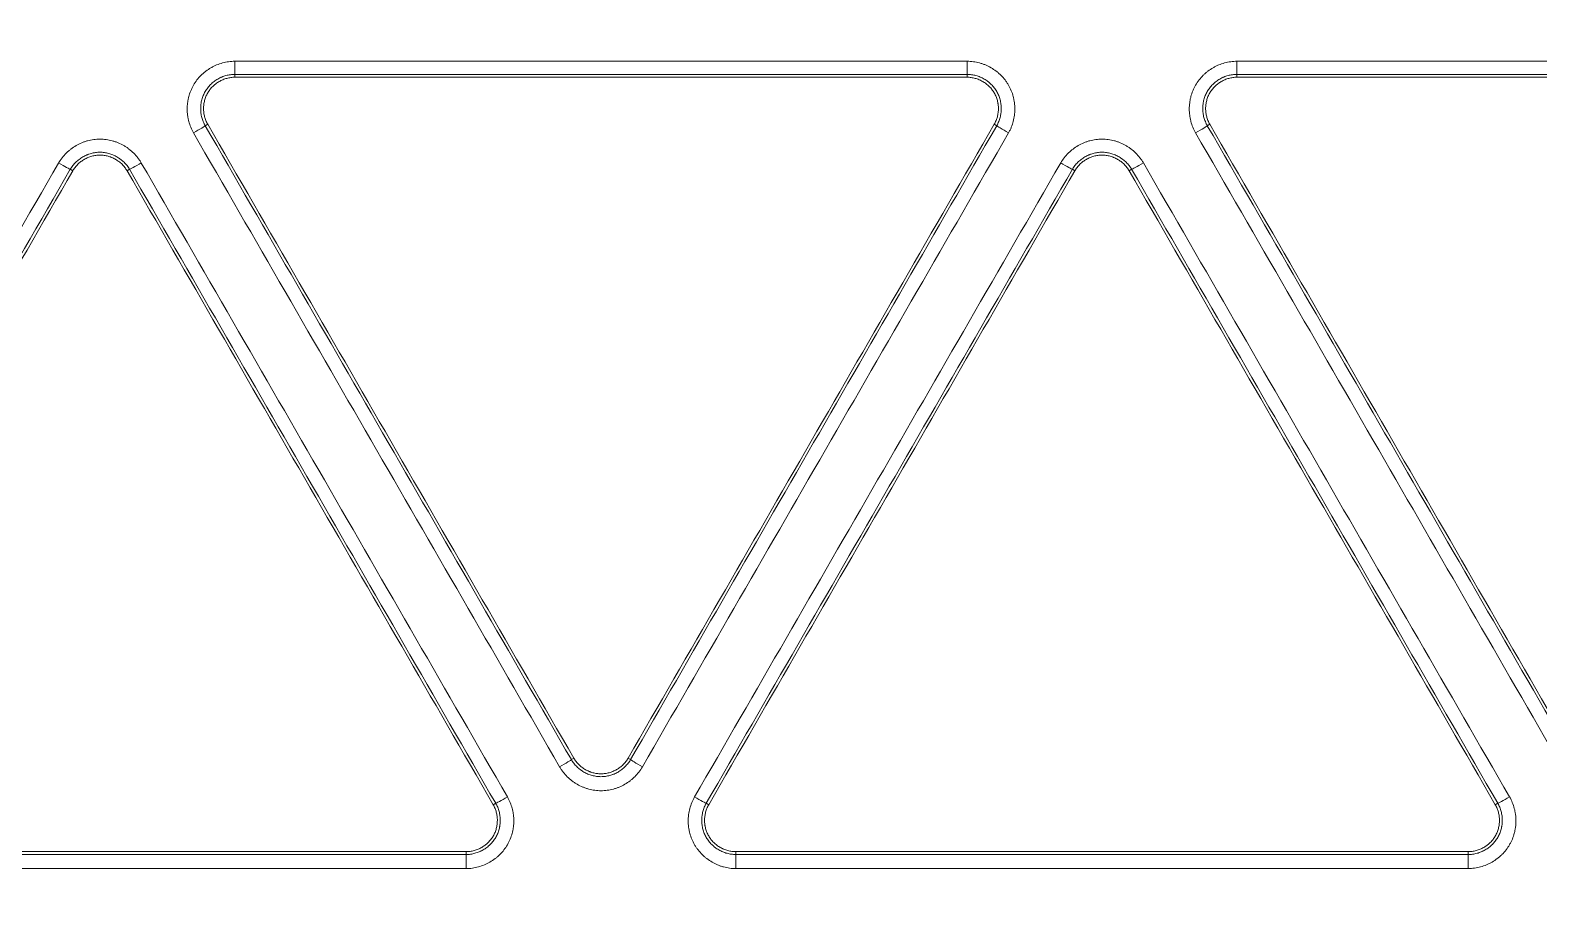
# Model space of a CAD drawing. Header units: inches. Extents: x 405346 to 489838, y -25612 to 14934.
# Drawn here: x 462827.3 to 462880, y 4109.3 to 4139.6 of the extents above; entities that cross this region are included whole.
import ezdxf

# ---------------------------------------------------------------- set-up
doc = ezdxf.new("R2010")
doc.units = ezdxf.units.IN
doc.header["$LTSCALE"] = 200
doc.header["$MEASUREMENT"] = 0
doc.layers.add('SS-EQ', color=2, linetype='Continuous', lineweight=20)

# ---------------------------------------------------------------- blocks, each defined once
blk = doc.blocks.new('4way무풍')
at = {"layer": 'SS-EQ'}
for p, q in [((39.708, -183.374), (39.708, -183.474)), ((65.283, -183.474), (65.283, -183.374)), ((74.705, -183.374), (74.705, -183.474)), ((38.76, -185.116), (38.674, -185.166)), ((66.317, -185.166), (66.23, -185.116)), ((73.757, -185.116), (73.671, -185.166)), ((34.049, -186.741), (33.962, -186.691)), ((36.031, -186.691), (35.945, -186.741)), ((69.046, -186.741), (68.959, -186.691)), ((71.028, -186.691), (70.941, -186.741)), ((51.461, -207.314), (51.547, -207.264)), ((53.443, -207.264), (53.529, -207.314)), ((48.732, -208.89), (48.819, -208.84)), ((56.172, -208.84), (56.258, -208.89)), ((83.729, -208.89), (83.815, -208.84)), ((47.784, -210.63), (47.784, -210.531)), ((57.206, -210.531), (57.206, -210.63)), ((82.781, -210.63), (82.781, -210.531))]:
    blk.add_line(p, q, dxfattribs=at)
for centre, major_axis, ratio, start_param, end_param in [((39.708, -182.9), (0, 0.474), 0.002242, 3.176499, 4.679732), ((65.283, -182.9), (0, 0.474), 0.003869, 3.176499, 4.680621), ((74.705, -182.9), (0, 0.474), 0.004459, 3.1765, 4.681047), ((38.263, -185.402), (-0.41, -0.237), 0.029741, 1.55604, 3.106671), ((66.727, -185.402), (-0.41, 0.237), 0.025934, 0.034918, 1.590215), ((73.26, -185.402), (-0.41, -0.237), 0.029734, 1.55856, 3.106671), ((33.552, -186.454), (-0.41, 0.237), 0.028055, 1.589065, 3.106672), ((36.441, -186.454), (-0.41, -0.237), 0.029876, 0.034922, 1.55581), ((68.549, -186.454), (0.41, -0.237), 0.026, 4.731928, 6.248267), ((71.438, -186.454), (-0.41, -0.237), 0.029899, 0.034922, 1.558279), ((51.051, -207.55), (0.41, 0.237), 0.033304, 4.695714, 6.248259), ((53.94, -207.55), (-0.41, 0.237), 0.030955, 0.034923, 1.591382), ((49.229, -208.602), (-0.41, -0.237), 0.033487, 0.034926, 1.55388), ((55.762, -208.602), (0.41, -0.237), 0.031081, 4.733114, 6.248262), ((84.225, -208.602), (0.41, 0.237), 0.033272, 3.176519, 4.697579), ((47.784, -211.104), (0, 0.474), 0.001961, 4.674334, 6.248279), ((57.206, -211.104), (0, -0.474), 0.002407, 1.532997, 3.106686), ((82.781, -211.104), (0, -0.474), 0.003636, 1.53393, 3.106727)]:
    blk.add_ellipse(centre, major_axis=major_axis, ratio=ratio, start_param=start_param, end_param=end_param, dxfattribs=at)
for points, knots in [([(346.359, 0), (346.359, -27.812), (346.359, -55.624), (346.359, -97.341), (346.359, -111.247), (346.359, -139.059), (346.359, -152.965), (346.359, -180.777), (346.359, -194.683), (346.359, -222.494), (346.359, -236.4), (346.359, -257.259), (346.358, -264.212), (346.359, -272.903), (346.359, -274.641), (346.359, -277.249), (346.359, -278.118), (346.358, -279.856), (346.358, -280.725), (346.358, -282.029), (346.358, -282.463), (346.358, -283.333), (346.359, -283.767), (346.359, -284.419), (346.359, -284.636), (346.359, -285.071), (346.358, -285.288), (346.355, -285.723), (346.353, -285.94), (346.346, -286.374), (346.341, -286.592), (346.322, -287.243), (346.305, -287.678), (346.262, -288.546), (346.236, -288.98), (346.174, -289.849), (346.138, -290.283), (346.078, -290.934), (346.057, -291.151), (346.012, -291.585), (345.894, -292.666), (345.748, -293.741), (345.479, -295.45), (345.327, -296.299), (344.817, -298.834), (344.407, -300.505), (343.687, -302.982), (343.172, -304.624), (342.294, -307.059), (341.638, -308.663), (341.119, -309.858), (340.941, -310.256), (340.714, -310.751), (340.668, -310.85), (340.576, -311.047), (340.437, -311.343), (339.919, -312.422), (339.029, -314.158), (338.177, -315.66), (336.854, -317.881), (335.912, -319.32), (334.41, -321.418), (333.379, -322.796), (331.741, -324.801), (330.589, -326.095), (329.702, -327.051), (329.403, -327.366), (329.024, -327.758), (328.947, -327.836), (328.795, -327.992), (328.566, -328.224), (327.719, -329.07), (326.303, -330.412), (324.35, -332.111), (322.332, -333.722), (320.944, -334.738), (319.535, -335.724), (318.819, -336.202), (317.367, -337.13), (315.893, -338.028), (314.376, -338.866), (313.222, -339.473), (312.835, -339.671), (312.249, -339.963), (312.054, -340.059), (311.662, -340.249), (309.896, -341.094), (308.103, -341.848), (305.68, -342.75), (304.055, -343.316), (302.408, -343.813), (299.923, -344.506), (298.245, -344.898), (295.697, -345.382), (294.842, -345.525), (293.766, -345.682), (293.551, -345.712), (293.12, -345.771), (292.903, -345.799), (292.254, -345.88), (291.821, -345.929), (290.523, -346.062), (289.657, -346.132), (288.357, -346.21), (287.924, -346.232), (287.057, -346.265), (286.624, -346.277), (285.974, -346.288), (285.757, -346.291), (285.323, -346.293), (285.107, -346.294), (284.673, -346.294), (284.456, -346.294), (284.023, -346.294), (283.806, -346.293), (283.156, -346.293), (282.722, -346.293), (281.855, -346.293), (281.421, -346.293), (280.121, -346.293), (279.253, -346.294), (277.519, -346.294), (276.652, -346.294), (274.051, -346.294), (272.316, -346.294), (267.113, -346.294), (263.645, -346.293), (256.708, -346.293), (253.239, -346.294), (242.833, -346.294), (235.896, -346.294), (222.022, -346.294), (215.084, -346.294), (194.273, -346.294), (180.399, -346.294), (152.65, -346.294), (138.775, -346.294), (111.027, -346.294), (97.152, -346.294), (69.404, -346.294), (55.529, -346.294), (34.718, -346.294), (27.78, -346.294), (13.906, -346.294), (6.969, -346.294), (0.032, -346.294)], [0, 0, 0, 0, 0.125, 0.125, 0.1875, 0.1875, 0.25, 0.25, 0.3125, 0.3125, 0.375, 0.375, 0.40625, 0.40625, 0.414063, 0.414063, 0.417969, 0.417969, 0.421875, 0.421875, 0.423828, 0.423828, 0.425781, 0.425781, 0.426758, 0.426758, 0.427734, 0.427734, 0.428711, 0.428711, 0.429688, 0.429688, 0.431641, 0.431641, 0.433594, 0.433594, 0.435547, 0.435547, 0.436523, 0.436523, 0.4375, 0.441406, 0.441406, 0.445313, 0.445313, 0.453125, 0.453125, 0.457031, 0.460938, 0.464844, 0.464844, 0.466797, 0.466797, 0.467285, 0.467285, 0.467773, 0.46875, 0.472656, 0.476563, 0.476563, 0.484375, 0.484375, 0.488281, 0.492188, 0.496094, 0.496094, 0.498047, 0.498047, 0.498535, 0.498535, 0.499023, 0.5, 0.503906, 0.507813, 0.511719, 0.515625, 0.515625, 0.519531, 0.519531, 0.523438, 0.527344, 0.527344, 0.529297, 0.529297, 0.530273, 0.530273, 0.53125, 0.539063, 0.539063, 0.542969, 0.546875, 0.546875, 0.554688, 0.554688, 0.558594, 0.558594, 0.55957, 0.55957, 0.560547, 0.560547, 0.5625, 0.5625, 0.566406, 0.566406, 0.568359, 0.568359, 0.570313, 0.570313, 0.571289, 0.571289, 0.572266, 0.572266, 0.573242, 0.573242, 0.574219, 0.574219, 0.576172, 0.576172, 0.578125, 0.578125, 0.582031, 0.582031, 0.585938, 0.585938, 0.59375, 0.59375, 0.609375, 0.609375, 0.625, 0.625, 0.65625, 0.65625, 0.6875, 0.6875, 0.75, 0.75, 0.8125, 0.8125, 0.875, 0.875, 0.9375, 0.9375, 0.96875, 0.96875, 1, 1, 1, 1]), ([(0.032, -345.099), (6.961, -345.099), (13.891, -345.099), (27.75, -345.099), (34.679, -345.099), (55.467, -345.099), (69.326, -345.098), (97.044, -345.098), (110.903, -345.097), (138.621, -345.096), (152.48, -345.096), (180.197, -345.094), (194.056, -345.092), (214.845, -345.09), (221.774, -345.089), (235.633, -345.086), (242.562, -345.085), (256.421, -345.082), (263.351, -345.081), (272.013, -345.079), (273.745, -345.079), (276.343, -345.079), (277.21, -345.078), (278.942, -345.078), (279.808, -345.077), (281.107, -345.076), (281.541, -345.076), (282.407, -345.076), (282.84, -345.076), (283.706, -345.076), (284.139, -345.076), (284.789, -345.074), (285.005, -345.074), (285.438, -345.071), (285.655, -345.069), (286.304, -345.06), (286.737, -345.049), (287.602, -345.017), (288.034, -344.997), (289.33, -344.922), (290.194, -344.853), (291.488, -344.722), (291.92, -344.673), (292.566, -344.593), (292.782, -344.566), (293.212, -344.508), (294.286, -344.358), (295.351, -344.18), (297.891, -343.699), (299.563, -343.307), (302.039, -342.615), (303.679, -342.118), (305.297, -341.551), (307.709, -340.648), (309.296, -339.976), (311.056, -339.138), (311.349, -338.996), (311.641, -338.853), (311.836, -338.756), (311.933, -338.707), (312.418, -338.464), (312.803, -338.265), (313.951, -337.656), (314.704, -337.236), (316.19, -336.364), (316.921, -335.913), (318.363, -334.982), (319.073, -334.502), (320.472, -333.511), (321.849, -332.491), (323.849, -330.872), (325.784, -329.163), (327.03, -327.964), (327.795, -327.195), (327.947, -327.041), (328.25, -326.729), (328.401, -326.573), (328.849, -326.102), (329.145, -325.785), (330.019, -324.826), (331.153, -323.527), (332.763, -321.515), (333.776, -320.132), (334.759, -318.728), (335.235, -318.016), (336.157, -316.57), (336.603, -315.837), (337.465, -314.35), (338.296, -312.842), (339.065, -311.291), (339.481, -310.406), (339.527, -310.308), (339.618, -310.111), (339.754, -309.815), (340.065, -309.123), (340.322, -308.527), (340.821, -307.331), (341.451, -305.727), (342.288, -303.291), (342.776, -301.648), (343.454, -299.169), (343.836, -297.496), (344.302, -294.959), (344.439, -294.108), (344.619, -292.825), (344.702, -292.181), (344.786, -291.427), (344.82, -291.104), (344.842, -290.888), (344.853, -290.779), (344.946, -289.807), (345.01, -288.942), (345.078, -287.644), (345.096, -287.212), (345.116, -286.563), (345.122, -286.347), (345.13, -285.914), (345.133, -285.698), (345.138, -285.266), (345.139, -285.049), (345.14, -284.617), (345.14, -284.4), (345.141, -283.752), (345.141, -283.319), (345.141, -282.67), (345.141, -282.454), (345.141, -282.021), (345.141, -281.805), (345.142, -281.156), (345.142, -280.724), (345.143, -279.426), (345.143, -278.561), (345.144, -276.831), (345.144, -275.966), (345.145, -273.37), (345.145, -271.64), (345.146, -262.989), (345.148, -256.069), (345.152, -235.306), (345.154, -221.465), (345.157, -193.782), (345.159, -179.94), (345.161, -152.257), (345.161, -138.416), (345.162, -110.732), (345.163, -69.208), (345.164, -27.683), (345.164, 0)], [0, 0, 0, 0, 0.03125, 0.03125, 0.0625, 0.0625, 0.125, 0.125, 0.1875, 0.1875, 0.25, 0.25, 0.3125, 0.3125, 0.34375, 0.34375, 0.375, 0.375, 0.40625, 0.40625, 0.414063, 0.414063, 0.417969, 0.417969, 0.421875, 0.421875, 0.423828, 0.423828, 0.425781, 0.425781, 0.427734, 0.427734, 0.428711, 0.428711, 0.429688, 0.429688, 0.431641, 0.431641, 0.433594, 0.433594, 0.4375, 0.4375, 0.439453, 0.439453, 0.44043, 0.44043, 0.441406, 0.445313, 0.445313, 0.453125, 0.453125, 0.457031, 0.460938, 0.460938, 0.46875, 0.46875, 0.469727, 0.470215, 0.470215, 0.470703, 0.470703, 0.472656, 0.472656, 0.476563, 0.476563, 0.480469, 0.480469, 0.484375, 0.484375, 0.488281, 0.492188, 0.496094, 0.5, 0.5, 0.500977, 0.500977, 0.501953, 0.501953, 0.503906, 0.503906, 0.507813, 0.511719, 0.515625, 0.515625, 0.519531, 0.519531, 0.523438, 0.523438, 0.527344, 0.53125, 0.53125, 0.531738, 0.531738, 0.532227, 0.533203, 0.535156, 0.535156, 0.539063, 0.542969, 0.546875, 0.546875, 0.554688, 0.554688, 0.558594, 0.558594, 0.560547, 0.561523, 0.562012, 0.562012, 0.5625, 0.5625, 0.566406, 0.566406, 0.568359, 0.568359, 0.569336, 0.569336, 0.570313, 0.570313, 0.571289, 0.571289, 0.572266, 0.572266, 0.574219, 0.574219, 0.575195, 0.575195, 0.576172, 0.576172, 0.578125, 0.578125, 0.582031, 0.582031, 0.585938, 0.585938, 0.59375, 0.59375, 0.625, 0.625, 0.6875, 0.6875, 0.75, 0.75, 0.8125, 0.8125, 0.875, 1, 1, 1, 1]), ([(38.264, -185.418), (38.228, -185.354), (38.196, -185.289), (38.141, -185.155), (38.118, -185.086), (38.09, -184.981), (38.082, -184.945), (38.071, -184.891), (38.068, -184.873), (38.062, -184.837), (38.06, -184.819), (38.048, -184.729), (38.039, -184.584), (38.048, -184.439), (38.06, -184.349), (38.062, -184.33), (38.068, -184.294), (38.071, -184.276), (38.082, -184.223), (38.09, -184.187), (38.118, -184.082), (38.14, -184.014), (38.182, -183.913), (38.197, -183.88), (38.229, -183.814), (38.246, -183.782), (38.301, -183.687), (38.382, -183.567), (38.478, -183.458), (38.542, -183.394), (38.555, -183.381), (38.582, -183.356), (38.596, -183.344), (38.637, -183.308), (38.665, -183.285), (38.752, -183.219), (38.812, -183.178), (38.907, -183.124), (38.955, -183.098), (39.004, -183.075), (39.037, -183.059), (39.054, -183.052), (39.139, -183.017), (39.276, -182.97), (39.418, -182.94), (39.526, -182.926), (39.562, -182.922), (39.635, -182.917), (39.672, -182.916), (39.709, -182.916)], [0, 0, 0, 0, 0.0625, 0.0625, 0.125, 0.125, 0.15625, 0.15625, 0.171875, 0.171875, 0.1875, 0.1875, 0.25, 0.3125, 0.3125, 0.328125, 0.328125, 0.34375, 0.34375, 0.375, 0.375, 0.4375, 0.4375, 0.46875, 0.46875, 0.5, 0.5, 0.5625, 0.625, 0.625, 0.640625, 0.640625, 0.65625, 0.65625, 0.6875, 0.6875, 0.75, 0.75, 0.78125, 0.796875, 0.796875, 0.8125, 0.8125, 0.875, 0.9375, 0.9375, 0.96875, 0.96875, 1, 1, 1, 1]), ([(65.284, -182.915), (65.358, -182.915), (65.43, -182.92), (65.574, -182.94), (65.645, -182.954), (65.75, -182.983), (65.785, -182.993), (65.837, -183.011), (65.854, -183.017), (65.888, -183.03), (65.905, -183.037), (65.989, -183.072), (66.119, -183.137), (66.24, -183.217), (66.313, -183.273), (66.327, -183.284), (66.356, -183.307), (66.398, -183.342), (66.438, -183.38), (66.515, -183.456), (66.563, -183.51), (66.629, -183.596), (66.65, -183.626), (66.691, -183.686), (66.71, -183.718), (66.765, -183.813), (66.829, -183.943), (66.875, -184.08), (66.898, -184.168), (66.903, -184.186), (66.911, -184.222), (66.915, -184.24), (66.925, -184.294), (66.931, -184.33), (66.945, -184.438), (66.95, -184.51), (66.95, -184.619), (66.948, -184.673), (66.944, -184.728), (66.94, -184.764), (66.938, -184.782), (66.926, -184.873), (66.899, -185.016), (66.853, -185.153), (66.812, -185.254), (66.797, -185.287), (66.764, -185.353), (66.747, -185.385), (66.729, -185.417)], [0, 0, 0, 0, 0.0625, 0.0625, 0.125, 0.125, 0.15625, 0.15625, 0.171875, 0.171875, 0.1875, 0.1875, 0.25, 0.3125, 0.3125, 0.328125, 0.328125, 0.34375, 0.375, 0.375, 0.4375, 0.4375, 0.46875, 0.46875, 0.5, 0.5, 0.5625, 0.625, 0.625, 0.640625, 0.640625, 0.65625, 0.65625, 0.6875, 0.6875, 0.75, 0.75, 0.78125, 0.796875, 0.796875, 0.8125, 0.8125, 0.875, 0.9375, 0.9375, 0.96875, 0.96875, 1, 1, 1, 1]), ([(73.262, -185.417), (73.225, -185.353), (73.194, -185.288), (73.139, -185.154), (73.116, -185.086), (73.088, -184.98), (73.08, -184.945), (73.069, -184.891), (73.066, -184.873), (73.06, -184.837), (73.057, -184.819), (73.046, -184.728), (73.036, -184.584), (73.046, -184.439), (73.057, -184.348), (73.06, -184.33), (73.066, -184.294), (73.069, -184.276), (73.079, -184.222), (73.088, -184.187), (73.115, -184.082), (73.138, -184.013), (73.179, -183.912), (73.194, -183.879), (73.226, -183.814), (73.244, -183.781), (73.298, -183.686), (73.379, -183.566), (73.475, -183.457), (73.54, -183.393), (73.553, -183.38), (73.58, -183.355), (73.594, -183.343), (73.635, -183.307), (73.663, -183.284), (73.75, -183.218), (73.81, -183.178), (73.904, -183.123), (73.952, -183.098), (74.002, -183.074), (74.035, -183.059), (74.052, -183.051), (74.136, -183.016), (74.274, -182.969), (74.416, -182.94), (74.524, -182.925), (74.56, -182.921), (74.633, -182.916), (74.67, -182.915), (74.707, -182.915)], [0, 0, 0, 0, 0.0625, 0.0625, 0.125, 0.125, 0.15625, 0.15625, 0.171875, 0.171875, 0.1875, 0.1875, 0.25, 0.3125, 0.3125, 0.328125, 0.328125, 0.34375, 0.34375, 0.375, 0.375, 0.4375, 0.4375, 0.46875, 0.46875, 0.5, 0.5, 0.5625, 0.625, 0.625, 0.640625, 0.640625, 0.65625, 0.65625, 0.6875, 0.6875, 0.75, 0.75, 0.78125, 0.796875, 0.796875, 0.8125, 0.8125, 0.875, 0.9375, 0.9375, 0.96875, 0.96875, 1, 1, 1, 1]), ([(39.708, -183.374), (39.705, -183.374), (39.701, -183.374), (39.695, -183.374), (39.685, -183.374), (39.675, -183.374), (39.655, -183.375), (39.642, -183.376), (39.603, -183.378), (39.577, -183.381), (39.499, -183.392), (39.398, -183.413), (39.3, -183.447), (39.239, -183.472), (39.227, -183.477), (39.203, -183.488), (39.168, -183.505), (39.133, -183.524), (39.066, -183.563), (39.023, -183.591), (38.961, -183.639), (38.941, -183.655), (38.901, -183.689), (38.882, -183.707), (38.826, -183.762), (38.792, -183.801), (38.728, -183.883), (38.699, -183.926), (38.66, -183.994), (38.648, -184.018), (38.625, -184.065), (38.614, -184.088), (38.585, -184.16), (38.568, -184.209), (38.549, -184.285), (38.54, -184.323), (38.533, -184.361), (38.529, -184.387), (38.527, -184.4), (38.519, -184.465), (38.513, -184.569), (38.519, -184.672), (38.529, -184.75), (38.533, -184.776), (38.543, -184.827), (38.549, -184.853), (38.569, -184.928), (38.585, -184.977), (38.615, -185.049), (38.631, -185.085), (38.652, -185.125), (38.662, -185.146), (38.667, -185.154), (38.671, -185.16), (38.672, -185.163), (38.674, -185.166)], [0, 0, 0, 0, 0.003906, 0.003906, 0.007813, 0.015625, 0.015625, 0.03125, 0.03125, 0.0625, 0.0625, 0.125, 0.1875, 0.1875, 0.203125, 0.203125, 0.21875, 0.25, 0.25, 0.3125, 0.3125, 0.34375, 0.34375, 0.375, 0.375, 0.4375, 0.4375, 0.5, 0.5, 0.53125, 0.53125, 0.5625, 0.5625, 0.625, 0.625, 0.65625, 0.671875, 0.671875, 0.6875, 0.6875, 0.75, 0.8125, 0.8125, 0.84375, 0.84375, 0.875, 0.875, 0.9375, 0.9375, 0.96875, 0.984375, 0.992187, 0.996094, 0.996094, 1, 1, 1, 1]), ([(38.76, -185.116), (38.736, -185.074), (38.715, -185.031), (38.679, -184.942), (38.649, -184.852), (38.631, -184.759), (38.622, -184.688), (38.619, -184.664), (38.616, -184.616), (38.616, -184.592), (38.616, -184.521), (38.619, -184.473), (38.628, -184.402), (38.631, -184.379), (38.641, -184.332), (38.646, -184.308), (38.664, -184.239), (38.694, -184.149), (38.736, -184.063), (38.772, -184.001), (38.785, -183.98), (38.812, -183.941), (38.825, -183.921), (38.869, -183.865), (38.901, -183.83), (38.951, -183.78), (38.978, -183.755), (39.005, -183.732), (39.024, -183.717), (39.033, -183.71), (39.081, -183.673), (39.16, -183.62), (39.246, -183.578), (39.312, -183.55), (39.334, -183.542), (39.38, -183.526), (39.402, -183.519), (39.471, -183.5), (39.518, -183.491), (39.612, -183.478), (39.66, -183.474), (39.708, -183.474)], [0, 0, 0, 0, 0.0625, 0.0625, 0.125, 0.1875, 0.1875, 0.21875, 0.21875, 0.25, 0.25, 0.3125, 0.3125, 0.34375, 0.34375, 0.375, 0.375, 0.4375, 0.5, 0.5, 0.53125, 0.53125, 0.5625, 0.5625, 0.625, 0.625, 0.65625, 0.671875, 0.671875, 0.6875, 0.6875, 0.75, 0.8125, 0.8125, 0.84375, 0.84375, 0.875, 0.875, 0.9375, 0.9375, 1, 1, 1, 1]), ([(66.317, -185.166), (66.318, -185.163), (66.32, -185.16), (66.323, -185.154), (66.328, -185.146), (66.333, -185.137), (66.342, -185.119), (66.348, -185.108), (66.365, -185.072), (66.376, -185.049), (66.405, -184.976), (66.438, -184.878), (66.458, -184.776), (66.466, -184.711), (66.467, -184.698), (66.47, -184.672), (66.471, -184.659), (66.473, -184.62), (66.474, -184.594), (66.474, -184.516), (66.471, -184.464), (66.461, -184.387), (66.457, -184.361), (66.447, -184.31), (66.441, -184.284), (66.421, -184.208), (66.405, -184.159), (66.366, -184.063), (66.343, -184.017), (66.304, -183.949), (66.29, -183.926), (66.261, -183.883), (66.246, -183.862), (66.198, -183.8), (66.164, -183.762), (66.108, -183.707), (66.08, -183.68), (66.05, -183.655), (66.029, -183.638), (66.019, -183.63), (65.967, -183.591), (65.88, -183.533), (65.787, -183.487), (65.715, -183.457), (65.691, -183.447), (65.641, -183.43), (65.616, -183.422), (65.541, -183.402), (65.49, -183.391), (65.413, -183.381), (65.374, -183.377), (65.328, -183.375), (65.306, -183.374), (65.296, -183.374), (65.289, -183.374), (65.286, -183.374), (65.283, -183.374)], [0, 0, 0, 0, 0.003906, 0.003906, 0.007812, 0.015625, 0.015625, 0.03125, 0.03125, 0.0625, 0.0625, 0.125, 0.1875, 0.1875, 0.203125, 0.203125, 0.21875, 0.21875, 0.25, 0.25, 0.3125, 0.3125, 0.34375, 0.34375, 0.375, 0.375, 0.4375, 0.4375, 0.5, 0.5, 0.53125, 0.53125, 0.5625, 0.5625, 0.625, 0.625, 0.65625, 0.671875, 0.671875, 0.6875, 0.6875, 0.75, 0.8125, 0.8125, 0.84375, 0.84375, 0.875, 0.875, 0.9375, 0.9375, 0.96875, 0.984375, 0.992188, 0.996094, 0.996094, 1, 1, 1, 1]), ([(65.283, -183.474), (65.331, -183.474), (65.379, -183.478), (65.474, -183.491), (65.567, -183.51), (65.657, -183.541), (65.712, -183.564), (65.723, -183.569), (65.745, -183.579), (65.777, -183.594), (65.809, -183.611), (65.871, -183.647), (65.91, -183.673), (65.967, -183.717), (65.985, -183.732), (66.022, -183.763), (66.039, -183.78), (66.09, -183.83), (66.153, -183.901), (66.207, -183.98), (66.242, -184.042), (66.254, -184.064), (66.275, -184.107), (66.285, -184.129), (66.311, -184.195), (66.326, -184.24), (66.344, -184.308), (66.352, -184.343), (66.359, -184.379), (66.362, -184.402), (66.364, -184.414), (66.372, -184.474), (66.378, -184.569), (66.372, -184.664), (66.363, -184.735), (66.359, -184.759), (66.35, -184.806), (66.344, -184.829), (66.326, -184.898), (66.311, -184.943), (66.275, -185.031), (66.254, -185.074), (66.23, -185.116)], [0, 0, 0, 0, 0.0625, 0.0625, 0.125, 0.1875, 0.1875, 0.203125, 0.203125, 0.21875, 0.25, 0.25, 0.3125, 0.3125, 0.34375, 0.34375, 0.375, 0.375, 0.4375, 0.5, 0.5, 0.53125, 0.53125, 0.5625, 0.5625, 0.625, 0.625, 0.65625, 0.671875, 0.671875, 0.6875, 0.6875, 0.75, 0.8125, 0.8125, 0.84375, 0.84375, 0.875, 0.875, 0.9375, 0.9375, 1, 1, 1, 1]), ([(74.705, -183.374), (74.701, -183.374), (74.698, -183.374), (74.691, -183.374), (74.682, -183.374), (74.672, -183.374), (74.652, -183.375), (74.639, -183.376), (74.6, -183.378), (74.574, -183.381), (74.496, -183.392), (74.395, -183.413), (74.296, -183.447), (74.236, -183.472), (74.224, -183.477), (74.2, -183.488), (74.165, -183.505), (74.13, -183.524), (74.063, -183.563), (74.02, -183.591), (73.958, -183.639), (73.937, -183.655), (73.898, -183.689), (73.879, -183.707), (73.823, -183.762), (73.788, -183.801), (73.725, -183.883), (73.696, -183.926), (73.657, -183.994), (73.644, -184.018), (73.622, -184.065), (73.611, -184.088), (73.582, -184.16), (73.565, -184.209), (73.546, -184.285), (73.537, -184.323), (73.53, -184.361), (73.526, -184.387), (73.524, -184.4), (73.516, -184.465), (73.509, -184.569), (73.516, -184.672), (73.526, -184.75), (73.53, -184.776), (73.54, -184.827), (73.546, -184.853), (73.566, -184.928), (73.582, -184.977), (73.612, -185.049), (73.628, -185.085), (73.648, -185.125), (73.659, -185.146), (73.664, -185.154), (73.667, -185.16), (73.669, -185.163), (73.671, -185.166)], [0, 0, 0, 0, 0.003906, 0.003906, 0.007813, 0.015625, 0.015625, 0.03125, 0.03125, 0.0625, 0.0625, 0.125, 0.1875, 0.1875, 0.203125, 0.203125, 0.21875, 0.25, 0.25, 0.3125, 0.3125, 0.34375, 0.34375, 0.375, 0.375, 0.4375, 0.4375, 0.5, 0.5, 0.53125, 0.53125, 0.5625, 0.5625, 0.625, 0.625, 0.65625, 0.671875, 0.671875, 0.6875, 0.6875, 0.75, 0.8125, 0.8125, 0.84375, 0.84375, 0.875, 0.875, 0.9375, 0.9375, 0.96875, 0.984375, 0.992187, 0.996094, 0.996094, 1, 1, 1, 1]), ([(73.757, -185.116), (73.733, -185.074), (73.712, -185.031), (73.676, -184.942), (73.646, -184.852), (73.627, -184.759), (73.618, -184.688), (73.616, -184.664), (73.613, -184.616), (73.612, -184.592), (73.612, -184.521), (73.615, -184.473), (73.624, -184.402), (73.628, -184.379), (73.637, -184.332), (73.643, -184.308), (73.661, -184.239), (73.691, -184.149), (73.733, -184.063), (73.769, -184.001), (73.782, -183.98), (73.808, -183.941), (73.822, -183.921), (73.866, -183.865), (73.898, -183.83), (73.948, -183.78), (73.974, -183.755), (74.002, -183.732), (74.02, -183.717), (74.03, -183.71), (74.078, -183.673), (74.157, -183.62), (74.242, -183.578), (74.308, -183.55), (74.331, -183.542), (74.376, -183.526), (74.399, -183.519), (74.468, -183.5), (74.515, -183.491), (74.609, -183.478), (74.656, -183.474), (74.705, -183.474)], [0, 0, 0, 0, 0.0625, 0.0625, 0.125, 0.1875, 0.1875, 0.21875, 0.21875, 0.25, 0.25, 0.3125, 0.3125, 0.34375, 0.34375, 0.375, 0.375, 0.4375, 0.5, 0.5, 0.53125, 0.53125, 0.5625, 0.5625, 0.625, 0.625, 0.65625, 0.671875, 0.671875, 0.6875, 0.6875, 0.75, 0.8125, 0.8125, 0.84375, 0.84375, 0.875, 0.875, 0.9375, 0.9375, 1, 1, 1, 1]), ([(53.443, -207.264), (55.574, -203.573), (57.705, -199.882), (61.968, -192.499), (64.099, -188.808), (66.23, -185.116)], [0, 0, 0, 0, 0.5, 0.5, 1, 1, 1, 1]), ([(53.529, -207.314), (55.66, -203.623), (57.791, -199.931), (62.054, -192.549), (64.185, -188.857), (66.317, -185.166)], [0, 0, 0, 0, 0.5, 0.5, 1, 1, 1, 1]), ([(66.729, -185.417), (64.597, -189.109), (62.466, -192.801), (58.203, -200.185), (56.072, -203.876), (53.941, -207.568)], [0, 0, 0, 0, 0.5, 0.5, 1, 1, 1, 1]), ([(33.553, -186.47), (33.59, -186.406), (33.631, -186.346), (33.719, -186.231), (33.767, -186.177), (33.844, -186.1), (33.871, -186.075), (33.912, -186.039), (33.926, -186.028), (33.955, -186.004), (33.969, -185.993), (34.042, -185.938), (34.162, -185.858), (34.292, -185.793), (34.377, -185.758), (34.394, -185.751), (34.428, -185.738), (34.445, -185.732), (34.497, -185.714), (34.532, -185.703), (34.636, -185.675), (34.707, -185.66), (34.815, -185.646), (34.851, -185.642), (34.924, -185.637), (34.961, -185.636), (35.071, -185.636), (35.215, -185.646), (35.357, -185.675), (35.445, -185.699), (35.463, -185.704), (35.498, -185.714), (35.515, -185.72), (35.567, -185.738), (35.601, -185.751), (35.702, -185.793), (35.767, -185.825), (35.861, -185.879), (35.907, -185.908), (35.952, -185.939), (35.982, -185.96), (35.997, -185.971), (36.07, -186.027), (36.179, -186.122), (36.275, -186.23), (36.342, -186.316), (36.363, -186.346), (36.404, -186.407), (36.424, -186.438), (36.442, -186.47)], [0, 0, 0, 0, 0.0625, 0.0625, 0.125, 0.125, 0.15625, 0.15625, 0.171875, 0.171875, 0.1875, 0.1875, 0.25, 0.3125, 0.3125, 0.328125, 0.328125, 0.34375, 0.34375, 0.375, 0.375, 0.4375, 0.4375, 0.46875, 0.46875, 0.5, 0.5, 0.5625, 0.625, 0.625, 0.640625, 0.640625, 0.65625, 0.65625, 0.6875, 0.6875, 0.75, 0.75, 0.78125, 0.796875, 0.796875, 0.8125, 0.8125, 0.875, 0.9375, 0.9375, 0.96875, 0.96875, 1, 1, 1, 1]), ([(68.551, -186.469), (68.588, -186.406), (68.628, -186.345), (68.717, -186.231), (68.765, -186.177), (68.842, -186.1), (68.869, -186.075), (68.91, -186.039), (68.924, -186.027), (68.953, -186.004), (68.967, -185.993), (69.039, -185.937), (69.16, -185.857), (69.29, -185.793), (69.375, -185.757), (69.392, -185.75), (69.426, -185.737), (69.443, -185.731), (69.495, -185.714), (69.529, -185.703), (69.634, -185.674), (69.705, -185.66), (69.813, -185.645), (69.849, -185.642), (69.922, -185.637), (69.959, -185.635), (70.068, -185.635), (70.213, -185.645), (70.355, -185.674), (70.443, -185.698), (70.461, -185.703), (70.496, -185.714), (70.513, -185.72), (70.565, -185.737), (70.599, -185.75), (70.7, -185.792), (70.764, -185.824), (70.859, -185.879), (70.905, -185.907), (70.95, -185.938), (70.98, -185.96), (70.995, -185.971), (71.067, -186.026), (71.177, -186.121), (71.273, -186.23), (71.34, -186.316), (71.361, -186.345), (71.402, -186.406), (71.421, -186.437), (71.44, -186.469)], [0, 0, 0, 0, 0.0625, 0.0625, 0.125, 0.125, 0.15625, 0.15625, 0.171875, 0.171875, 0.1875, 0.1875, 0.25, 0.3125, 0.3125, 0.328125, 0.328125, 0.34375, 0.34375, 0.375, 0.375, 0.4375, 0.4375, 0.46875, 0.46875, 0.5, 0.5, 0.5625, 0.625, 0.625, 0.640625, 0.640625, 0.65625, 0.65625, 0.6875, 0.6875, 0.75, 0.75, 0.78125, 0.796875, 0.796875, 0.8125, 0.8125, 0.875, 0.9375, 0.9375, 0.96875, 0.96875, 1, 1, 1, 1]), ([(20.765, -208.62), (22.897, -204.929), (25.028, -201.237), (29.29, -193.854), (31.422, -190.162), (33.553, -186.47)], [0, 0, 0, 0, 0.5, 0.5, 1, 1, 1, 1]), ([(36.031, -186.691), (36.03, -186.688), (36.028, -186.686), (36.025, -186.68), (36.02, -186.671), (36.014, -186.663), (36.004, -186.646), (35.997, -186.635), (35.975, -186.603), (35.96, -186.581), (35.912, -186.52), (35.843, -186.442), (35.764, -186.374), (35.712, -186.335), (35.702, -186.327), (35.68, -186.312), (35.648, -186.289), (35.615, -186.269), (35.547, -186.23), (35.501, -186.207), (35.429, -186.177), (35.405, -186.167), (35.355, -186.15), (35.33, -186.142), (35.254, -186.122), (35.204, -186.111), (35.101, -186.097), (35.049, -186.094), (34.971, -186.094), (34.944, -186.095), (34.892, -186.098), (34.866, -186.101), (34.789, -186.111), (34.738, -186.122), (34.663, -186.142), (34.626, -186.154), (34.589, -186.167), (34.564, -186.177), (34.552, -186.182), (34.492, -186.207), (34.399, -186.253), (34.312, -186.311), (34.25, -186.358), (34.23, -186.375), (34.19, -186.409), (34.171, -186.427), (34.115, -186.482), (34.081, -186.52), (34.034, -186.582), (34.011, -186.614), (33.986, -186.652), (33.974, -186.671), (33.969, -186.68), (33.966, -186.685), (33.964, -186.688), (33.962, -186.691)], [0, 0, 0, 0, 0.003906, 0.003906, 0.007812, 0.015625, 0.015625, 0.03125, 0.03125, 0.0625, 0.0625, 0.125, 0.1875, 0.1875, 0.203125, 0.203125, 0.21875, 0.25, 0.25, 0.3125, 0.3125, 0.34375, 0.34375, 0.375, 0.375, 0.4375, 0.4375, 0.5, 0.5, 0.53125, 0.53125, 0.5625, 0.5625, 0.625, 0.625, 0.65625, 0.671875, 0.671875, 0.6875, 0.6875, 0.75, 0.8125, 0.8125, 0.84375, 0.84375, 0.875, 0.875, 0.9375, 0.9375, 0.96875, 0.984375, 0.992187, 0.996094, 0.996094, 1, 1, 1, 1]), ([(34.049, -186.741), (34.073, -186.7), (34.1, -186.66), (34.159, -186.584), (34.222, -186.513), (34.294, -186.451), (34.351, -186.407), (34.37, -186.393), (34.41, -186.367), (34.431, -186.354), (34.492, -186.319), (34.535, -186.298), (34.601, -186.27), (34.623, -186.261), (34.669, -186.246), (34.692, -186.239), (34.761, -186.22), (34.854, -186.201), (34.949, -186.194), (35.021, -186.194), (35.045, -186.195), (35.093, -186.198), (35.117, -186.201), (35.187, -186.211), (35.234, -186.22), (35.302, -186.239), (35.336, -186.25), (35.37, -186.262), (35.393, -186.27), (35.404, -186.275), (35.459, -186.298), (35.545, -186.34), (35.624, -186.393), (35.681, -186.436), (35.699, -186.452), (35.736, -186.483), (35.753, -186.499), (35.804, -186.55), (35.836, -186.585), (35.894, -186.66), (35.92, -186.7), (35.945, -186.741)], [0, 0, 0, 0, 0.0625, 0.0625, 0.125, 0.1875, 0.1875, 0.21875, 0.21875, 0.25, 0.25, 0.3125, 0.3125, 0.34375, 0.34375, 0.375, 0.375, 0.4375, 0.5, 0.5, 0.53125, 0.53125, 0.5625, 0.5625, 0.625, 0.625, 0.65625, 0.671875, 0.671875, 0.6875, 0.6875, 0.75, 0.8125, 0.8125, 0.84375, 0.84375, 0.875, 0.875, 0.9375, 0.9375, 1, 1, 1, 1]), ([(55.763, -208.62), (57.894, -204.928), (60.025, -201.237), (64.288, -193.853), (66.42, -190.161), (68.551, -186.469)], [0, 0, 0, 0, 0.5, 0.5, 1, 1, 1, 1]), ([(71.028, -186.691), (71.026, -186.688), (71.025, -186.686), (71.021, -186.68), (71.016, -186.671), (71.011, -186.663), (71.001, -186.646), (70.994, -186.635), (70.972, -186.603), (70.956, -186.581), (70.908, -186.52), (70.84, -186.442), (70.761, -186.374), (70.709, -186.335), (70.698, -186.327), (70.677, -186.312), (70.645, -186.289), (70.612, -186.269), (70.544, -186.23), (70.498, -186.207), (70.426, -186.177), (70.401, -186.167), (70.352, -186.15), (70.327, -186.143), (70.251, -186.122), (70.2, -186.111), (70.098, -186.097), (70.046, -186.094), (69.967, -186.094), (69.941, -186.095), (69.889, -186.098), (69.863, -186.101), (69.786, -186.111), (69.735, -186.122), (69.66, -186.142), (69.623, -186.154), (69.586, -186.167), (69.561, -186.177), (69.549, -186.182), (69.489, -186.207), (69.395, -186.253), (69.309, -186.311), (69.247, -186.358), (69.226, -186.375), (69.187, -186.409), (69.168, -186.427), (69.112, -186.482), (69.078, -186.52), (69.03, -186.582), (69.007, -186.614), (68.983, -186.652), (68.971, -186.671), (68.966, -186.68), (68.962, -186.685), (68.961, -186.688), (68.959, -186.691)], [0, 0, 0, 0, 0.003906, 0.003906, 0.007813, 0.015625, 0.015625, 0.03125, 0.03125, 0.0625, 0.0625, 0.125, 0.1875, 0.1875, 0.203125, 0.203125, 0.21875, 0.25, 0.25, 0.3125, 0.3125, 0.34375, 0.34375, 0.375, 0.375, 0.4375, 0.4375, 0.5, 0.5, 0.53125, 0.53125, 0.5625, 0.5625, 0.625, 0.625, 0.65625, 0.671875, 0.671875, 0.6875, 0.6875, 0.75, 0.8125, 0.8125, 0.84375, 0.84375, 0.875, 0.875, 0.9375, 0.9375, 0.96875, 0.984375, 0.992188, 0.996094, 0.996094, 1, 1, 1, 1]), ([(69.046, -186.741), (69.07, -186.7), (69.097, -186.66), (69.155, -186.584), (69.218, -186.513), (69.29, -186.451), (69.348, -186.407), (69.367, -186.393), (69.407, -186.367), (69.427, -186.354), (69.489, -186.319), (69.532, -186.298), (69.598, -186.27), (69.62, -186.261), (69.665, -186.246), (69.688, -186.239), (69.758, -186.22), (69.851, -186.201), (69.946, -186.194), (70.018, -186.194), (70.042, -186.195), (70.09, -186.198), (70.113, -186.201), (70.184, -186.211), (70.23, -186.22), (70.299, -186.239), (70.333, -186.25), (70.367, -186.262), (70.389, -186.27), (70.401, -186.275), (70.456, -186.298), (70.541, -186.34), (70.621, -186.393), (70.678, -186.436), (70.696, -186.452), (70.732, -186.483), (70.75, -186.499), (70.801, -186.55), (70.832, -186.585), (70.891, -186.66), (70.917, -186.7), (70.941, -186.741)], [0, 0, 0, 0, 0.0625, 0.0625, 0.125, 0.1875, 0.1875, 0.21875, 0.21875, 0.25, 0.25, 0.3125, 0.3125, 0.34375, 0.34375, 0.375, 0.375, 0.4375, 0.5, 0.5, 0.53125, 0.53125, 0.5625, 0.5625, 0.625, 0.625, 0.65625, 0.671875, 0.671875, 0.6875, 0.6875, 0.75, 0.8125, 0.8125, 0.84375, 0.84375, 0.875, 0.875, 0.9375, 0.9375, 1, 1, 1, 1]), ([(33.962, -186.691), (31.831, -190.383), (29.7, -194.074), (25.437, -201.457), (23.306, -205.148), (21.175, -208.84)], [0, 0, 0, 0, 0.5, 0.5, 1, 1, 1, 1]), ([(34.049, -186.741), (31.918, -190.433), (29.786, -194.125), (25.524, -201.507), (23.393, -205.199), (21.262, -208.89)], [0, 0, 0, 0, 0.5, 0.5, 1, 1, 1, 1]), ([(68.959, -186.691), (66.828, -190.383), (64.696, -194.074), (60.434, -201.457), (58.303, -205.148), (56.172, -208.84)], [0, 0, 0, 0, 0.5, 0.5, 1, 1, 1, 1]), ([(69.046, -186.741), (66.914, -190.433), (64.783, -194.125), (60.521, -201.507), (58.39, -205.199), (56.258, -208.89)], [0, 0, 0, 0, 0.5, 0.5, 1, 1, 1, 1]), ([(53.941, -207.568), (53.904, -207.631), (53.863, -207.692), (53.775, -207.806), (53.727, -207.861), (53.65, -207.937), (53.623, -207.962), (53.581, -207.998), (53.567, -208.01), (53.539, -208.033), (53.525, -208.044), (53.452, -208.1), (53.332, -208.18), (53.202, -208.245), (53.117, -208.28), (53.1, -208.287), (53.066, -208.3), (53.049, -208.306), (52.997, -208.324), (52.962, -208.334), (52.857, -208.363), (52.787, -208.377), (52.679, -208.392), (52.643, -208.396), (52.57, -208.401), (52.533, -208.402), (52.423, -208.402), (52.279, -208.392), (52.137, -208.363), (52.049, -208.339), (52.031, -208.334), (51.996, -208.323), (51.979, -208.318), (51.927, -208.3), (51.893, -208.287), (51.792, -208.245), (51.727, -208.213), (51.633, -208.158), (51.587, -208.13), (51.542, -208.099), (51.512, -208.077), (51.497, -208.066), (51.424, -208.011), (51.315, -207.916), (51.219, -207.807), (51.152, -207.721), (51.131, -207.692), (51.09, -207.631), (51.07, -207.6), (51.052, -207.568)], [0, 0, 0, 0, 0.0625, 0.0625, 0.125, 0.125, 0.15625, 0.15625, 0.171875, 0.171875, 0.1875, 0.1875, 0.25, 0.3125, 0.3125, 0.328125, 0.328125, 0.34375, 0.34375, 0.375, 0.375, 0.4375, 0.4375, 0.46875, 0.46875, 0.5, 0.5, 0.5625, 0.625, 0.625, 0.640625, 0.640625, 0.65625, 0.65625, 0.6875, 0.6875, 0.75, 0.75, 0.78125, 0.796875, 0.796875, 0.8125, 0.8125, 0.875, 0.9375, 0.9375, 0.96875, 0.96875, 1, 1, 1, 1]), ([(51.461, -207.314), (51.463, -207.317), (51.465, -207.32), (51.468, -207.325), (51.473, -207.334), (51.478, -207.342), (51.488, -207.359), (51.496, -207.37), (51.518, -207.402), (51.533, -207.424), (51.581, -207.485), (51.65, -207.562), (51.728, -207.63), (51.78, -207.67), (51.791, -207.678), (51.812, -207.693), (51.844, -207.715), (51.878, -207.736), (51.945, -207.775), (51.991, -207.798), (52.063, -207.828), (52.088, -207.837), (52.137, -207.854), (52.162, -207.862), (52.238, -207.883), (52.289, -207.893), (52.391, -207.907), (52.443, -207.911), (52.521, -207.911), (52.548, -207.91), (52.6, -207.906), (52.626, -207.903), (52.703, -207.893), (52.754, -207.882), (52.829, -207.862), (52.866, -207.85), (52.903, -207.837), (52.927, -207.828), (52.939, -207.823), (53, -207.798), (53.093, -207.751), (53.179, -207.694), (53.241, -207.647), (53.262, -207.63), (53.301, -207.596), (53.321, -207.578), (53.376, -207.523), (53.41, -207.484), (53.458, -207.423), (53.481, -207.391), (53.506, -207.353), (53.517, -207.334), (53.523, -207.325), (53.526, -207.32), (53.528, -207.317), (53.529, -207.314)], [0, 0, 0, 0, 0.003906, 0.003906, 0.007812, 0.015625, 0.015625, 0.03125, 0.03125, 0.0625, 0.0625, 0.125, 0.1875, 0.1875, 0.203125, 0.203125, 0.21875, 0.25, 0.25, 0.3125, 0.3125, 0.34375, 0.34375, 0.375, 0.375, 0.4375, 0.4375, 0.5, 0.5, 0.53125, 0.53125, 0.5625, 0.5625, 0.625, 0.625, 0.65625, 0.671875, 0.671875, 0.6875, 0.6875, 0.75, 0.8125, 0.8125, 0.84375, 0.84375, 0.875, 0.875, 0.9375, 0.9375, 0.96875, 0.984375, 0.992187, 0.996094, 0.996094, 1, 1, 1, 1]), ([(53.443, -207.264), (53.419, -207.306), (53.392, -207.346), (53.333, -207.421), (53.27, -207.492), (53.198, -207.555), (53.141, -207.598), (53.122, -207.612), (53.082, -207.639), (53.061, -207.651), (53, -207.687), (52.957, -207.708), (52.891, -207.736), (52.869, -207.744), (52.823, -207.76), (52.8, -207.767), (52.731, -207.786), (52.638, -207.805), (52.543, -207.811), (52.471, -207.811), (52.447, -207.811), (52.399, -207.807), (52.376, -207.805), (52.305, -207.795), (52.258, -207.786), (52.19, -207.767), (52.156, -207.756), (52.122, -207.744), (52.099, -207.735), (52.088, -207.731), (52.033, -207.708), (51.947, -207.665), (51.868, -207.613), (51.811, -207.569), (51.793, -207.554), (51.756, -207.523), (51.739, -207.506), (51.688, -207.456), (51.656, -207.421), (51.598, -207.345), (51.572, -207.306), (51.547, -207.264)], [0, 0, 0, 0, 0.0625, 0.0625, 0.125, 0.1875, 0.1875, 0.21875, 0.21875, 0.25, 0.25, 0.3125, 0.3125, 0.34375, 0.34375, 0.375, 0.375, 0.4375, 0.5, 0.5, 0.53125, 0.53125, 0.5625, 0.5625, 0.625, 0.625, 0.65625, 0.671875, 0.671875, 0.6875, 0.6875, 0.75, 0.8125, 0.8125, 0.84375, 0.84375, 0.875, 0.875, 0.9375, 0.9375, 1, 1, 1, 1]), ([(49.23, -208.62), (49.266, -208.684), (49.298, -208.749), (49.353, -208.883), (49.376, -208.952), (49.404, -209.057), (49.412, -209.092), (49.423, -209.146), (49.426, -209.164), (49.432, -209.2), (49.434, -209.219), (49.446, -209.309), (49.455, -209.453), (49.446, -209.598), (49.434, -209.689), (49.432, -209.707), (49.426, -209.743), (49.423, -209.761), (49.412, -209.815), (49.404, -209.85), (49.376, -209.955), (49.354, -210.024), (49.312, -210.125), (49.297, -210.158), (49.265, -210.223), (49.248, -210.256), (49.193, -210.351), (49.112, -210.471), (49.016, -210.58), (48.952, -210.644), (48.939, -210.657), (48.912, -210.682), (48.898, -210.694), (48.857, -210.73), (48.829, -210.753), (48.742, -210.819), (48.682, -210.859), (48.587, -210.914), (48.539, -210.94), (48.49, -210.963), (48.457, -210.978), (48.44, -210.986), (48.355, -211.021), (48.218, -211.068), (48.076, -211.097), (47.968, -211.112), (47.932, -211.116), (47.859, -211.121), (47.822, -211.122), (47.785, -211.122)], [0, 0, 0, 0, 0.0625, 0.0625, 0.125, 0.125, 0.15625, 0.15625, 0.171875, 0.171875, 0.1875, 0.1875, 0.25, 0.3125, 0.3125, 0.328125, 0.328125, 0.34375, 0.34375, 0.375, 0.375, 0.4375, 0.4375, 0.46875, 0.46875, 0.5, 0.5, 0.5625, 0.625, 0.625, 0.640625, 0.640625, 0.65625, 0.65625, 0.6875, 0.6875, 0.75, 0.75, 0.78125, 0.796875, 0.796875, 0.8125, 0.8125, 0.875, 0.9375, 0.9375, 0.96875, 0.96875, 1, 1, 1, 1]), ([(57.207, -211.122), (57.134, -211.122), (57.061, -211.117), (56.918, -211.098), (56.847, -211.083), (56.742, -211.055), (56.707, -211.044), (56.655, -211.026), (56.637, -211.02), (56.603, -211.007), (56.586, -211), (56.502, -210.965), (56.372, -210.9), (56.251, -210.82), (56.179, -210.764), (56.164, -210.753), (56.136, -210.73), (56.122, -210.718), (56.081, -210.682), (56.054, -210.658), (55.977, -210.581), (55.929, -210.527), (55.863, -210.441), (55.841, -210.411), (55.801, -210.351), (55.781, -210.319), (55.726, -210.225), (55.663, -210.094), (55.617, -209.957), (55.593, -209.869), (55.589, -209.851), (55.581, -209.815), (55.577, -209.797), (55.566, -209.744), (55.561, -209.708), (55.547, -209.6), (55.542, -209.527), (55.542, -209.419), (55.544, -209.364), (55.548, -209.309), (55.552, -209.273), (55.554, -209.255), (55.565, -209.164), (55.593, -209.022), (55.639, -208.884), (55.68, -208.783), (55.695, -208.75), (55.727, -208.684), (55.745, -208.652), (55.763, -208.62)], [0, 0, 0, 0, 0.0625, 0.0625, 0.125, 0.125, 0.15625, 0.15625, 0.171875, 0.171875, 0.1875, 0.1875, 0.25, 0.3125, 0.3125, 0.328125, 0.328125, 0.34375, 0.34375, 0.375, 0.375, 0.4375, 0.4375, 0.46875, 0.46875, 0.5, 0.5, 0.5625, 0.625, 0.625, 0.640625, 0.640625, 0.65625, 0.65625, 0.6875, 0.6875, 0.75, 0.75, 0.78125, 0.796875, 0.796875, 0.8125, 0.8125, 0.875, 0.9375, 0.9375, 0.96875, 0.96875, 1, 1, 1, 1]), ([(84.227, -208.62), (84.264, -208.683), (84.296, -208.748), (84.351, -208.882), (84.374, -208.951), (84.402, -209.056), (84.41, -209.092), (84.42, -209.146), (84.423, -209.164), (84.429, -209.2), (84.432, -209.218), (84.444, -209.308), (84.453, -209.453), (84.444, -209.598), (84.432, -209.688), (84.429, -209.707), (84.423, -209.743), (84.42, -209.761), (84.41, -209.814), (84.402, -209.85), (84.374, -209.955), (84.351, -210.023), (84.31, -210.124), (84.295, -210.157), (84.263, -210.223), (84.246, -210.255), (84.191, -210.35), (84.11, -210.471), (84.014, -210.579), (83.949, -210.643), (83.936, -210.656), (83.909, -210.681), (83.896, -210.693), (83.854, -210.729), (83.826, -210.752), (83.739, -210.819), (83.679, -210.859), (83.585, -210.913), (83.537, -210.939), (83.488, -210.963), (83.454, -210.978), (83.437, -210.985), (83.353, -211.02), (83.216, -211.068), (83.074, -211.097), (82.966, -211.111), (82.929, -211.115), (82.856, -211.12), (82.819, -211.121), (82.783, -211.121)], [0, 0, 0, 0, 0.0625, 0.0625, 0.125, 0.125, 0.15625, 0.15625, 0.171875, 0.171875, 0.1875, 0.1875, 0.25, 0.3125, 0.3125, 0.328125, 0.328125, 0.34375, 0.34375, 0.375, 0.375, 0.4375, 0.4375, 0.46875, 0.46875, 0.5, 0.5, 0.5625, 0.625, 0.625, 0.640625, 0.640625, 0.65625, 0.65625, 0.6875, 0.6875, 0.75, 0.75, 0.78125, 0.796875, 0.796875, 0.8125, 0.8125, 0.875, 0.9375, 0.9375, 0.96875, 0.96875, 1, 1, 1, 1]), ([(47.784, -210.63), (47.787, -210.63), (47.791, -210.63), (47.797, -210.63), (47.807, -210.63), (47.817, -210.63), (47.837, -210.629), (47.85, -210.629), (47.889, -210.626), (47.915, -210.623), (47.993, -210.612), (48.094, -210.591), (48.192, -210.558), (48.253, -210.532), (48.265, -210.527), (48.289, -210.516), (48.324, -210.499), (48.358, -210.481), (48.426, -210.442), (48.469, -210.413), (48.531, -210.366), (48.551, -210.349), (48.581, -210.323), (48.591, -210.315), (48.61, -210.297), (48.619, -210.288), (48.666, -210.242), (48.7, -210.203), (48.764, -210.121), (48.793, -210.078), (48.832, -210.01), (48.844, -209.987), (48.867, -209.94), (48.878, -209.916), (48.907, -209.844), (48.923, -209.795), (48.943, -209.72), (48.952, -209.682), (48.959, -209.643), (48.963, -209.618), (48.965, -209.605), (48.973, -209.54), (48.979, -209.436), (48.973, -209.333), (48.963, -209.255), (48.959, -209.229), (48.949, -209.178), (48.943, -209.152), (48.923, -209.077), (48.907, -209.028), (48.878, -208.956), (48.862, -208.92), (48.841, -208.88), (48.83, -208.86), (48.825, -208.851), (48.822, -208.845), (48.82, -208.842), (48.819, -208.84)], [0, 0, 0, 0, 0.003906, 0.003906, 0.007812, 0.015625, 0.015625, 0.03125, 0.03125, 0.0625, 0.0625, 0.125, 0.1875, 0.1875, 0.203125, 0.203125, 0.21875, 0.25, 0.25, 0.3125, 0.3125, 0.34375, 0.34375, 0.359375, 0.359375, 0.375, 0.375, 0.4375, 0.4375, 0.5, 0.5, 0.53125, 0.53125, 0.5625, 0.5625, 0.625, 0.625, 0.65625, 0.671875, 0.671875, 0.6875, 0.6875, 0.75, 0.8125, 0.8125, 0.84375, 0.84375, 0.875, 0.875, 0.9375, 0.9375, 0.96875, 0.984375, 0.992188, 0.996094, 0.996094, 1, 1, 1, 1]), ([(48.732, -208.89), (48.756, -208.931), (48.777, -208.975), (48.813, -209.063), (48.843, -209.153), (48.861, -209.247), (48.87, -209.318), (48.873, -209.342), (48.876, -209.39), (48.876, -209.414), (48.876, -209.485), (48.873, -209.532), (48.864, -209.603), (48.861, -209.627), (48.851, -209.674), (48.846, -209.697), (48.828, -209.767), (48.798, -209.857), (48.756, -209.942), (48.72, -210.005), (48.707, -210.025), (48.681, -210.065), (48.667, -210.084), (48.623, -210.141), (48.591, -210.176), (48.541, -210.226), (48.514, -210.25), (48.487, -210.273), (48.468, -210.289), (48.459, -210.296), (48.411, -210.332), (48.332, -210.385), (48.247, -210.428), (48.18, -210.455), (48.158, -210.464), (48.113, -210.48), (48.09, -210.487), (48.021, -210.506), (47.974, -210.515), (47.88, -210.528), (47.832, -210.531), (47.784, -210.531)], [0, 0, 0, 0, 0.0625, 0.0625, 0.125, 0.1875, 0.1875, 0.21875, 0.21875, 0.25, 0.25, 0.3125, 0.3125, 0.34375, 0.34375, 0.375, 0.375, 0.4375, 0.5, 0.5, 0.53125, 0.53125, 0.5625, 0.5625, 0.625, 0.625, 0.65625, 0.671875, 0.671875, 0.6875, 0.6875, 0.75, 0.8125, 0.8125, 0.84375, 0.84375, 0.875, 0.875, 0.9375, 0.9375, 1, 1, 1, 1]), ([(56.172, -208.84), (56.17, -208.842), (56.168, -208.845), (56.165, -208.851), (56.16, -208.86), (56.156, -208.868), (56.146, -208.886), (56.14, -208.897), (56.123, -208.933), (56.113, -208.957), (56.083, -209.029), (56.051, -209.127), (56.031, -209.229), (56.023, -209.294), (56.021, -209.307), (56.019, -209.333), (56.018, -209.346), (56.015, -209.385), (56.015, -209.411), (56.015, -209.489), (56.018, -209.541), (56.028, -209.618), (56.032, -209.644), (56.042, -209.695), (56.048, -209.721), (56.067, -209.796), (56.1, -209.895), (56.146, -209.988), (56.185, -210.056), (56.199, -210.078), (56.228, -210.122), (56.243, -210.143), (56.291, -210.204), (56.325, -210.243), (56.381, -210.298), (56.409, -210.324), (56.439, -210.349), (56.46, -210.366), (56.47, -210.374), (56.522, -210.414), (56.609, -210.471), (56.702, -210.517), (56.774, -210.548), (56.798, -210.557), (56.848, -210.574), (56.873, -210.582), (56.948, -210.602), (56.999, -210.613), (57.076, -210.623), (57.115, -210.627), (57.16, -210.63), (57.183, -210.63), (57.193, -210.63), (57.2, -210.63), (57.203, -210.63), (57.206, -210.63)], [0, 0, 0, 0, 0.003906, 0.003906, 0.007812, 0.015625, 0.015625, 0.03125, 0.03125, 0.0625, 0.0625, 0.125, 0.1875, 0.1875, 0.203125, 0.203125, 0.21875, 0.21875, 0.25, 0.25, 0.3125, 0.3125, 0.34375, 0.34375, 0.375, 0.375, 0.4375, 0.5, 0.5, 0.53125, 0.53125, 0.5625, 0.5625, 0.625, 0.625, 0.65625, 0.671875, 0.671875, 0.6875, 0.6875, 0.75, 0.8125, 0.8125, 0.84375, 0.84375, 0.875, 0.875, 0.9375, 0.9375, 0.96875, 0.984375, 0.992188, 0.996094, 0.996094, 1, 1, 1, 1]), ([(57.206, -210.531), (57.182, -210.531), (57.158, -210.531), (57.11, -210.527), (57.086, -210.525), (57.015, -210.515), (56.922, -210.496), (56.832, -210.465), (56.777, -210.442), (56.766, -210.437), (56.744, -210.427), (56.712, -210.411), (56.68, -210.394), (56.618, -210.359), (56.579, -210.332), (56.522, -210.289), (56.503, -210.274), (56.467, -210.242), (56.449, -210.226), (56.398, -210.176), (56.335, -210.104), (56.282, -210.025), (56.246, -209.963), (56.235, -209.942), (56.214, -209.899), (56.204, -209.877), (56.177, -209.811), (56.162, -209.766), (56.144, -209.697), (56.137, -209.662), (56.13, -209.627), (56.126, -209.603), (56.125, -209.591), (56.117, -209.532), (56.111, -209.437), (56.117, -209.342), (56.126, -209.271), (56.13, -209.247), (56.139, -209.2), (56.144, -209.177), (56.163, -209.107), (56.178, -209.062), (56.213, -208.974), (56.234, -208.932), (56.258, -208.89)], [0, 0, 0, 0, 0.03125, 0.03125, 0.0625, 0.0625, 0.125, 0.1875, 0.1875, 0.203125, 0.203125, 0.21875, 0.25, 0.25, 0.3125, 0.3125, 0.34375, 0.34375, 0.375, 0.375, 0.4375, 0.5, 0.5, 0.53125, 0.53125, 0.5625, 0.5625, 0.625, 0.625, 0.65625, 0.671875, 0.671875, 0.6875, 0.6875, 0.75, 0.8125, 0.8125, 0.84375, 0.84375, 0.875, 0.875, 0.9375, 0.9375, 1, 1, 1, 1]), ([(82.781, -210.63), (82.784, -210.63), (82.788, -210.63), (82.794, -210.63), (82.804, -210.63), (82.814, -210.63), (82.834, -210.629), (82.847, -210.629), (82.886, -210.626), (82.912, -210.623), (82.989, -210.613), (83.091, -210.592), (83.189, -210.558), (83.25, -210.532), (83.262, -210.527), (83.285, -210.516), (83.321, -210.499), (83.355, -210.481), (83.423, -210.442), (83.466, -210.413), (83.528, -210.366), (83.548, -210.349), (83.578, -210.323), (83.587, -210.315), (83.607, -210.297), (83.616, -210.288), (83.662, -210.242), (83.697, -210.203), (83.76, -210.121), (83.789, -210.078), (83.828, -210.01), (83.841, -209.987), (83.864, -209.94), (83.874, -209.916), (83.904, -209.844), (83.92, -209.795), (83.94, -209.72), (83.948, -209.682), (83.955, -209.643), (83.959, -209.618), (83.961, -209.605), (83.97, -209.54), (83.976, -209.436), (83.97, -209.333), (83.96, -209.255), (83.956, -209.229), (83.946, -209.178), (83.94, -209.152), (83.92, -209.077), (83.904, -209.028), (83.874, -208.956), (83.858, -208.92), (83.838, -208.88), (83.827, -208.86), (83.822, -208.851), (83.819, -208.845), (83.817, -208.842), (83.815, -208.84)], [0, 0, 0, 0, 0.003906, 0.003906, 0.007813, 0.015625, 0.015625, 0.03125, 0.03125, 0.0625, 0.0625, 0.125, 0.1875, 0.1875, 0.203125, 0.203125, 0.21875, 0.25, 0.25, 0.3125, 0.3125, 0.34375, 0.34375, 0.359375, 0.359375, 0.375, 0.375, 0.4375, 0.4375, 0.5, 0.5, 0.53125, 0.53125, 0.5625, 0.5625, 0.625, 0.625, 0.65625, 0.671875, 0.671875, 0.6875, 0.6875, 0.75, 0.8125, 0.8125, 0.84375, 0.84375, 0.875, 0.875, 0.9375, 0.9375, 0.96875, 0.984375, 0.992187, 0.996094, 0.996094, 1, 1, 1, 1]), ([(83.729, -208.89), (83.753, -208.931), (83.774, -208.975), (83.81, -209.063), (83.84, -209.153), (83.858, -209.247), (83.867, -209.318), (83.87, -209.342), (83.873, -209.39), (83.873, -209.414), (83.873, -209.485), (83.87, -209.532), (83.861, -209.603), (83.857, -209.627), (83.848, -209.674), (83.843, -209.697), (83.825, -209.767), (83.795, -209.857), (83.753, -209.942), (83.717, -210.005), (83.704, -210.025), (83.677, -210.065), (83.663, -210.084), (83.62, -210.141), (83.588, -210.176), (83.537, -210.226), (83.511, -210.25), (83.484, -210.273), (83.465, -210.289), (83.456, -210.296), (83.408, -210.332), (83.328, -210.385), (83.243, -210.428), (83.177, -210.455), (83.155, -210.464), (83.109, -210.48), (83.086, -210.487), (83.017, -210.506), (82.971, -210.515), (82.877, -210.528), (82.829, -210.531), (82.781, -210.531)], [0, 0, 0, 0, 0.0625, 0.0625, 0.125, 0.1875, 0.1875, 0.21875, 0.21875, 0.25, 0.25, 0.3125, 0.3125, 0.34375, 0.34375, 0.375, 0.375, 0.4375, 0.5, 0.5, 0.53125, 0.53125, 0.5625, 0.5625, 0.625, 0.625, 0.65625, 0.671875, 0.671875, 0.6875, 0.6875, 0.75, 0.8125, 0.8125, 0.84375, 0.84375, 0.875, 0.875, 0.9375, 0.9375, 1, 1, 1, 1]), ([(57.206, -210.531), (61.469, -210.531), (65.731, -210.531), (74.256, -210.531), (78.519, -210.531), (82.781, -210.531)], [0, 0, 0, 0, 0.5, 0.5, 1, 1, 1, 1]), ([(57.206, -210.63), (61.469, -210.63), (65.731, -210.63), (74.256, -210.63), (78.519, -210.63), (82.781, -210.63)], [0, 0, 0, 0, 0.5, 0.5, 1, 1, 1, 1]), ([(82.783, -211.121), (78.52, -211.122), (74.258, -211.122), (65.732, -211.122), (61.47, -211.122), (57.207, -211.122)], [0, 0, 0, 0, 0.5, 0.5, 1, 1, 1, 1])]:
    blk.add_open_spline(points, degree=3, knots=knots, dxfattribs=at)
for points in [[(39.709, -182.916), (48.234, -182.916), (56.759, -182.915), (65.284, -182.915)], [(74.707, -182.915), (83.232, -182.915), (91.757, -182.915), (100.282, -182.914)], [(65.283, -183.374), (56.758, -183.374), (48.233, -183.374), (39.708, -183.374)], [(65.283, -183.474), (56.758, -183.474), (48.233, -183.474), (39.708, -183.474)], [(100.279, -183.374), (91.754, -183.374), (83.23, -183.374), (74.705, -183.374)], [(100.279, -183.474), (91.755, -183.474), (83.23, -183.474), (74.705, -183.474)], [(51.052, -207.568), (46.79, -200.185), (42.527, -192.801), (38.264, -185.418)], [(38.674, -185.166), (42.936, -192.549), (47.199, -199.932), (51.461, -207.314)], [(38.76, -185.116), (43.023, -192.499), (47.285, -199.882), (51.547, -207.264)], [(86.049, -207.567), (81.787, -200.184), (77.525, -192.801), (73.262, -185.417)], [(73.671, -185.166), (77.933, -192.549), (82.196, -199.932), (86.458, -207.314)], [(73.757, -185.116), (78.02, -192.499), (82.282, -199.882), (86.544, -207.264)], [(36.442, -186.47), (40.705, -193.854), (44.967, -201.237), (49.23, -208.62)], [(71.44, -186.469), (75.702, -193.853), (79.965, -201.236), (84.227, -208.62)], [(48.732, -208.89), (44.47, -201.507), (40.207, -194.125), (35.945, -186.741)], [(48.819, -208.84), (44.556, -201.457), (40.294, -194.074), (36.031, -186.691)], [(83.729, -208.89), (79.467, -201.507), (75.204, -194.125), (70.941, -186.741)], [(83.815, -208.84), (79.553, -201.457), (75.291, -194.074), (71.028, -186.691)], [(22.209, -210.531), (30.734, -210.531), (39.259, -210.531), (47.784, -210.531)], [(22.209, -210.63), (30.734, -210.63), (39.259, -210.63), (47.784, -210.63)], [(47.785, -211.122), (39.26, -211.122), (30.735, -211.122), (22.21, -211.122)]]:
    blk.add_open_spline(points, degree=3, dxfattribs=at)

msp = doc.modelspace()

# ---------------------------------------------------------------- block references
msp.add_blockref('4way무풍', (462794.732, 4321.426))

doc.saveas('drawing.dxf')
